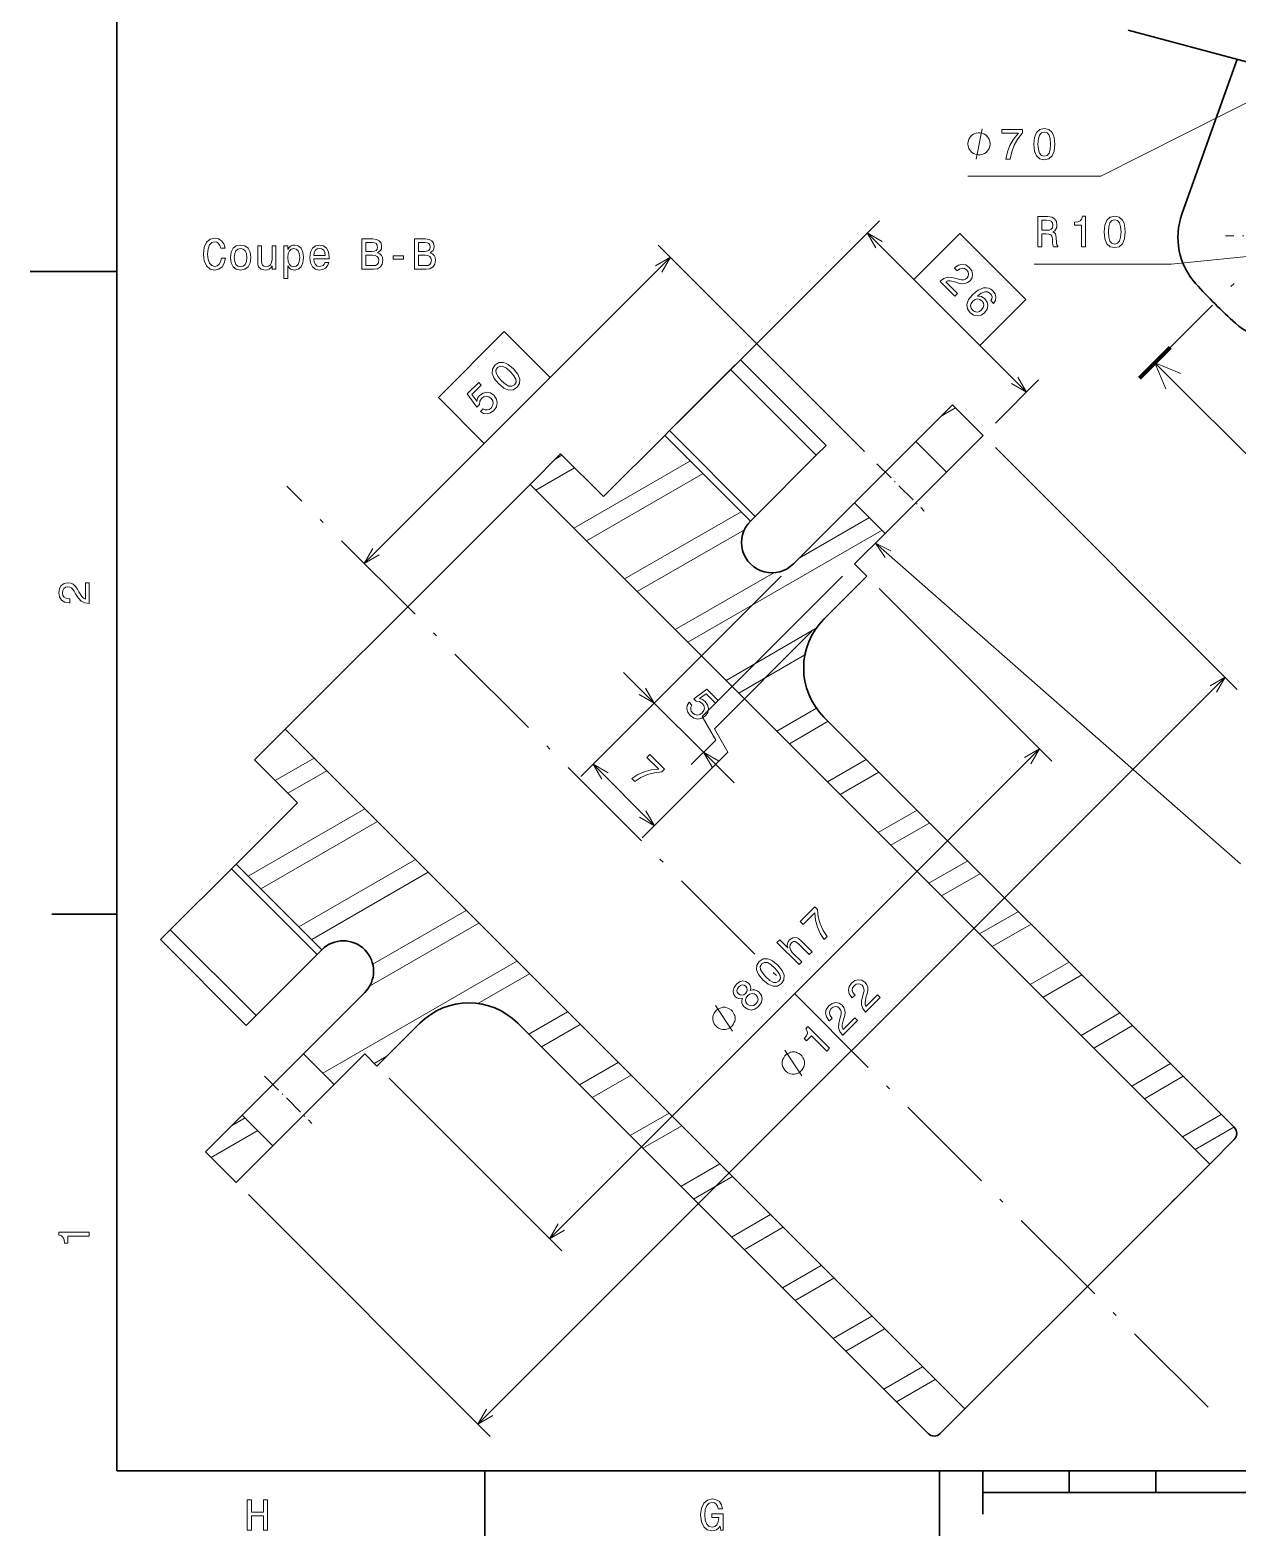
# Model space of a CAD drawing. Extents: x 0 to 420, y 0 to 297.
# Drawn here: x 0 to 139.5, y 2.5 to 176.4 of the extents above; entities that cross this region are included whole.
import ezdxf

# ---------------------------------------------------------------- set-up
doc = ezdxf.new("R2010")
doc.units = 0
doc.linetypes.add('DASHDOT', pattern=[18.5, 12, -3, 0.5, -3])

msp = doc.modelspace()

# ---------------------------------------------------------------- linework, layer by layer
at = {"color": 7, "lineweight": 35}
for p, q in [((10, 287), (10, 10)), ((136.216599, 45.439579), (57.727745, 123.928436)), ((136.216599, 45.439579), (57.727745, 123.928436)), ((47.567177, 113.767868), (29.44347, 95.644157)), ((107.932327, 17.155304), (29.44347, 95.644157)), ((107.932327, 17.155304), (29.44347, 95.644157)), ((139.045013, 49.68222), (91.668869, 97.058372)), ((103.689682, 14.326881), (56.31353, 61.703033)), ((126.05603, 35.279015), (107.932327, 17.155304)), ((10, 10), (410, 10)), ((110, 7.5), (310, 7.5))]:
    msp.add_line(p, q, dxfattribs=at)
at = {"color": 7, "linetype": 'DASHDOT', "lineweight": 13}
for p, q in [((228.118073, 236.209259), (131.653595, 139.744812)), ((136.019684, 17.352219), (29.640381, 123.731522))]:
    msp.add_line(p, q, dxfattribs=at)
at = {"color": 7, "lineweight": 13}
for p, q in [((123.632568, 159.501419), (211.112915, 203.784302)), ((74.698303, 130.999496), (98.074783, 154.375977)), ((96.350845, 127.731735), (72.516785, 151.565796)), ((163.425079, 152.539108), (131.760086, 149.368256)), ((111.467857, 128.171066), (139.398926, 100.239998)), ((75.967255, 105.688919), (98.381638, 118.629868)), ((86.719116, 113.321831), (63.586597, 90.189301)), ((86.719116, 113.321831), (70.657661, 97.260376)), ((93.790192, 113.321831), (77.596855, 97.128494)), ((98.032829, 111.907616), (117.965775, 91.97467)), ((51.71769, 15.387184), (137.984711, 101.654213)), ((59.983017, 36.820343), (116.551559, 93.388885)), ((33.794968, 55.937325), (56.209354, 68.878281)), ((41.464287, 55.339073), (61.397232, 35.406132)), ((25.200832, 41.904045), (53.131905, 13.972969))]:
    msp.add_line(p, q, dxfattribs=at)
at = {"color": 7, "lineweight": 35, "ltscale": 0.498478}
msp.add_line((146.039703, 171.225311), (126.780006, 176.385925), dxfattribs=at)
at = {"color": 7, "lineweight": 35, "ltscale": 0.474093}
msp.add_line((133.00531, 155.148254), (139.364655, 173.013885), dxfattribs=at)
at = {"color": 7, "lineweight": 13, "ltscale": 0.383468}
msp.add_line((123.632568, 159.501419), (108.293854, 159.501419), dxfattribs=at)
at = {"color": 7, "lineweight": 13, "ltscale": 0.190349}
for p, q in [((96.660576, 152.961761), (102.044464, 147.577881)), ((109.661453, 139.960876), (115.045349, 134.576996))]:
    msp.add_line(p, q, dxfattribs=at)
at = {"color": 7, "linetype": 'DASHDOT', "lineweight": 13, "ltscale": 0.325}
msp.add_line((151.030487, 152.621704), (138.030487, 152.621704), dxfattribs=at)
at = {"color": 7, "lineweight": 13, "ltscale": 0.490349}
for p, q in [((60.061821, 136.28241), (73.931, 150.151581)), ((38.575657, 114.796249), (52.444832, 128.665421))]:
    msp.add_line(p, q, dxfattribs=at)
at = {"color": 7, "lineweight": 35, "ltscale": 0.25}
for p, q in [((10, 148.5), (0, 148.5)), ((73.284088, 129.585281), (66.213028, 122.514221)), ((88.133331, 114.736038), (95.204407, 121.807114)), ((30.857685, 87.158875), (23.786617, 80.087814)), ((31.564793, 58.1675), (38.63586, 65.238571))]:
    msp.add_line(p, q, dxfattribs=at)
at = {"color": 7, "lineweight": 13, "ltscale": 0.395202}
msp.add_line((131.760086, 149.368256), (115.952011, 149.368256), dxfattribs=at)
at = {"color": 7, "lineweight": 100, "ltscale": 0.125}
msp.add_line((128.118073, 136.209259), (131.653595, 139.744812), dxfattribs=at)
at = {"color": 7, "lineweight": 35, "ltscale": 0.040193}
for p, q in [((82.020638, 138.321838), (80.88382, 137.185013)), ((16.186886, 72.488083), (15.050072, 71.351265))]:
    msp.add_line(p, q, dxfattribs=at)
at = {"color": 7, "lineweight": 35, "ltscale": 0.35}
for p, q in [((91.920135, 128.422333), (82.020638, 138.321838)), ((83.183586, 119.685791), (73.284088, 129.585281)), ((33.686111, 70.188316), (23.786617, 80.087814)), ((24.94957, 61.451771), (15.050072, 71.351265))]:
    msp.add_line(p, q, dxfattribs=at)
at = {"color": 7, "lineweight": 13, "ltscale": 0.5}
msp.add_line((129.885834, 137.977036), (144.027969, 123.8349), dxfattribs=at)
at = {"color": 7, "lineweight": 35, "ltscale": 0.249239}
for p, q in [((73.834282, 130.135483), (80.88382, 137.185013)), ((83.73378, 120.235985), (90.783318, 127.285522)), ((23.236423, 79.537621), (16.186886, 72.488083)), ((33.135918, 69.638123), (26.08638, 62.588585))]:
    msp.add_line(p, q, dxfattribs=at)
at = {"color": 7, "lineweight": 13, "ltscale": 0.35}
for p, q in [((80.88382, 137.185013), (90.783318, 127.285522)), ((73.834282, 130.135483), (83.73378, 120.235985)), ((80.582634, 92.992256), (70.683136, 83.092766)), ((33.135918, 69.638123), (23.236423, 79.537621)), ((16.186886, 72.488083), (26.08638, 62.588585))]:
    msp.add_line(p, q, dxfattribs=at)
at = {"color": 7, "lineweight": 13, "ltscale": 0.176484}
msp.add_line((111.467857, 130.999496), (116.459564, 135.991211), dxfattribs=at)
at = {"color": 7, "lineweight": 35, "ltscale": 0.15}
for p, q in [((102.275467, 128.878174), (106.518112, 133.120819)), ((110.05365, 129.585281), (105.811005, 125.342644)), ((20.251083, 46.85379), (24.493725, 51.096432)), ((23.786617, 43.318256), (28.029259, 47.560898))]:
    msp.add_line(p, q, dxfattribs=at)
at = {"color": 7, "lineweight": 13, "ltscale": 0.048129}
msp.add_line((105.203186, 131.805908), (106.870438, 132.768494), dxfattribs=at)
at = {"color": 7, "lineweight": 35, "ltscale": 0.125}
for p, q in [((110.05365, 129.585281), (106.518112, 133.120819)), ((102.275467, 128.878174), (105.811005, 125.342644)), ((57.727745, 123.928436), (61.263275, 127.463966)), ((95.204407, 121.807114), (98.739937, 118.271576)), ((98.739937, 118.271576), (95.204407, 114.736038)), ((25.907936, 92.108627), (29.44347, 95.644157)), ((31.564793, 58.1675), (35.100327, 54.631966)), ((35.100327, 54.631966), (38.63586, 58.1675)), ((24.493725, 51.096432), (28.029259, 47.560898)), ((23.786617, 43.318256), (20.251083, 46.85379)), ((110, 10), (110, 5))]:
    msp.add_line(p, q, dxfattribs=at)
at = {"color": 7, "lineweight": 35, "ltscale": 0.019454}
msp.add_line((73.834282, 130.135483), (73.284058, 129.585251), dxfattribs=at)
at = {"color": 7, "lineweight": 35, "ltscale": 0.036612}
for p, q in [((101.239937, 127.842644), (102.275467, 128.878174)), ((104.775467, 124.307114), (105.811005, 125.342644)), ((30.529259, 57.131966), (31.564793, 58.1675)), ((34.064793, 53.596432), (35.100327, 54.631966))]:
    msp.add_line(p, q, dxfattribs=at)
at = {"color": 7, "lineweight": 13, "ltscale": 0.020973}
msp.add_line((60.690277, 126.890968), (61.416809, 127.310432), dxfattribs=at)
at = {"color": 7, "lineweight": 35, "ltscale": 0.175}
for p, q in [((66.213028, 122.514221), (61.263275, 127.463966)), ((91.668869, 108.372086), (96.618614, 113.321831)), ((30.857685, 87.158875), (25.907936, 92.108627)), ((40.050072, 56.753288), (44.999821, 61.703033))]:
    msp.add_line(p, q, dxfattribs=at)
at = {"color": 7, "lineweight": 35, "ltscale": 0.040192}
for p, q in [((91.920135, 128.422333), (90.783318, 127.285522)), ((26.08638, 62.588585), (24.94957, 61.451771))]:
    msp.add_line(p, q, dxfattribs=at)
at = {"color": 7, "lineweight": 35, "ltscale": 0.213388}
for p, q in [((95.204407, 121.807114), (101.239937, 127.842644)), ((98.739937, 118.271576), (104.775467, 124.307114)), ((24.493725, 51.096432), (30.529259, 57.131966)), ((28.029259, 47.560898), (34.064793, 53.596432))]:
    msp.add_line(p, q, dxfattribs=at)
at = {"color": 7, "lineweight": 13, "ltscale": 0.12941}
for p, q in [((58.398033, 123.258133), (62.880913, 125.846329)), ((87.680069, 93.976105), (92.162949, 96.564301)), ((92.072372, 89.583801), (96.555252, 92.171989)), ((99.392883, 82.26329), (103.875763, 84.851486)), ((103.785187, 77.870987), (108.268066, 80.459183)), ((105.249283, 76.406891), (109.732162, 78.995079)), ((109.641586, 72.01458), (114.124466, 74.602776)), ((115.498001, 66.158173), (119.980881, 68.746368)), ((116.962097, 64.694077), (121.444977, 67.282265)), ((57.582882, 60.433681), (62.065762, 63.021873)), ((121.354401, 60.301769), (125.83728, 62.889961)), ((59.046982, 58.969582), (63.529861, 61.55777)), ((63.439289, 54.577274), (67.922165, 57.165466)), ((64.903389, 53.113174), (69.386269, 55.701363)), ((127.210815, 54.445362), (131.693695, 57.033554)), ((128.674911, 52.981262), (133.157791, 55.56945)), ((69.295692, 48.720867), (73.778572, 51.309059)), ((133.067215, 48.588955), (137.550095, 51.177147)), ((70.759796, 47.256767), (75.242676, 49.844955)), ((134.531311, 47.124855), (139.014191, 49.713043)), ((75.1521, 42.86446), (79.634979, 45.452652)), ((76.616203, 41.40036), (81.099083, 43.988552)), ((81.008507, 37.008057), (85.491386, 39.596245)), ((82.47261, 35.543953), (86.95549, 38.132145)), ((86.864914, 31.151649), (91.347794, 33.739838)), ((92.721321, 25.295242), (97.204201, 27.883434)), ((94.185425, 23.831139), (98.668304, 26.419331)), ((98.577728, 19.438835), (103.060608, 22.027027))]:
    msp.add_line(p, q, dxfattribs=at)
at = {"color": 7, "lineweight": 13, "ltscale": 0.388229}
for p, q in [((62.79034, 118.865829), (76.238976, 126.630402)), ((64.25444, 117.401733), (77.703072, 125.166306)), ((68.646744, 113.00943), (82.095383, 120.774002)), ((25.191502, 78.682922), (38.640137, 86.447495)), ((26.655605, 77.218826), (40.104237, 84.983398)), ((32.512009, 71.362419), (45.96064, 79.126991))]:
    msp.add_line(p, q, dxfattribs=at)
at = {"color": 7, "linetype": 'DASHDOT', "lineweight": 13, "ltscale": 0.193934}
for p, q in [((97.76506, 126.31752), (103.250343, 120.832237)), ((27.054382, 55.606842), (32.539665, 50.121559))]:
    msp.add_line(p, q, dxfattribs=at)
at = {"color": 7, "lineweight": 35, "ltscale": 0.35923}
for p, q in [((57.727745, 123.928436), (47.567177, 113.767868)), ((136.216599, 45.439579), (126.05603, 35.279015))]:
    msp.add_line(p, q, dxfattribs=at)
at = {"color": 7, "lineweight": 35, "ltscale": 0.019452}
for p, q in [((83.73378, 120.235985), (83.183586, 119.685791)), ((33.686111, 70.188316), (33.135918, 69.638123))]:
    msp.add_line(p, q, dxfattribs=at)
at = {"color": 7, "lineweight": 13, "ltscale": 0.234019}
msp.add_line((88.810883, 115.413589), (96.917542, 120.093971), dxfattribs=at)
at = {"color": 7, "lineweight": 13, "ltscale": 0.357297}
msp.add_line((70.110847, 111.545326), (82.487984, 118.691269), dxfattribs=at)
at = {"color": 7, "lineweight": 13, "ltscale": 0.328277}
msp.add_line((74.503151, 107.153023), (85.875015, 113.718567), dxfattribs=at)
at = {"color": 7, "lineweight": 35, "ltscale": 0.05}
for p, q in [((96.618614, 113.321831), (95.204407, 114.736038)), ((40.050072, 56.753288), (38.63586, 58.1675))]:
    msp.add_line(p, q, dxfattribs=at)
at = {"color": 7, "lineweight": 13, "ltscale": 0.397521}
msp.add_line((90.254654, 106.95787), (79.01107, 95.714279), dxfattribs=at)
at = {"color": 7, "lineweight": 13, "ltscale": 0.300814}
msp.add_line((80.359558, 101.296616), (90.780075, 107.312904), dxfattribs=at)
at = {"color": 7, "lineweight": 13, "ltscale": 0.220896}
msp.add_line((81.823662, 99.832512), (89.475708, 104.25042), dxfattribs=at)
at = {"color": 7, "lineweight": 13, "ltscale": 0.4509}
msp.add_line((68.536346, 102.210121), (81.289734, 89.456726), dxfattribs=at)
at = {"color": 7, "lineweight": 13, "ltscale": 0.132379}
msp.add_line((86.215965, 95.440208), (90.801704, 98.087784), dxfattribs=at)
at = {"color": 7, "lineweight": 13, "ltscale": 0.078578}
for p, q in [((77.596855, 97.128494), (79.168419, 94.406471)), ((79.01107, 95.714279), (80.582634, 92.992256))]:
    msp.add_line(p, q, dxfattribs=at)
at = {"color": 7, "lineweight": 13, "ltscale": 0.1}
msp.add_line((79.168419, 94.406471), (76.339989, 91.578049), dxfattribs=at)
at = {"color": 7, "lineweight": 13, "ltscale": 0.129409}
for p, q in [((28.30085, 89.715714), (32.783726, 92.303902)), ((29.764954, 88.25161), (34.247829, 90.839798)), ((93.536476, 88.119698), (98.019348, 90.707893)), ((97.92878, 83.727394), (102.411652, 86.315582)), ((111.105698, 70.550484), (115.58857, 73.138672)), ((122.818512, 58.837669), (127.301384, 61.425858)), ((88.329018, 29.687546), (92.81189, 32.275738)), ((100.041832, 17.974731), (104.524704, 20.562923))]:
    msp.add_line(p, q, dxfattribs=at)
at = {"color": 7, "lineweight": 13, "ltscale": 0.250901}
msp.add_line((65.000809, 91.603516), (72.097351, 84.506981), dxfattribs=at)
at = {"color": 7, "lineweight": 35, "ltscale": 0.019461}
msp.add_line((23.786858, 80.088051), (23.236423, 79.537621), dxfattribs=at)
at = {"color": 7, "lineweight": 13, "ltscale": 0.388228}
msp.add_line((31.047909, 72.826523), (44.49654, 80.591087), dxfattribs=at)
at = {"color": 7, "lineweight": 35, "ltscale": 0.1875}
for p, q in [((10, 74.300003), (2.5, 74.300003)), ((52.5, 10), (52.5, 2.5)), ((105, 10), (105, 2.5))]:
    msp.add_line(p, q, dxfattribs=at)
at = {"color": 7, "lineweight": 13, "ltscale": 0.36404}
msp.add_line((39.206337, 65.989784), (51.817047, 73.270584), dxfattribs=at)
at = {"color": 7, "lineweight": 13, "ltscale": 0.311317}
msp.add_line((39.568611, 68.508347), (50.352947, 74.73468), dxfattribs=at)
at = {"color": 7, "lineweight": 13, "ltscale": 0.172014}
msp.add_line((51.714706, 63.973892), (57.673454, 67.414177), dxfattribs=at)
at = {"color": 7, "lineweight": 13, "ltscale": 0.042091}
msp.add_line((39.741943, 57.061417), (41.20002, 57.903236), dxfattribs=at)
at = {"color": 7, "lineweight": 13, "ltscale": 0.045829}
msp.add_line((23.241665, 49.844376), (24.829212, 50.760944), dxfattribs=at)
at = {"color": 7, "lineweight": 13, "ltscale": 0.155291}
msp.add_line((20.91386, 46.191013), (26.293312, 49.296844), dxfattribs=at)
at = {"color": 7, "lineweight": 35, "ltscale": 0.1}
for p, q in [((136.216599, 45.439579), (139.045013, 48.268005)), ((105.103897, 14.326881), (107.932327, 17.155304))]:
    msp.add_line(p, q, dxfattribs=at)
at = {"color": 7, "lineweight": 35, "ltscale": 0.030819}
msp.add_line((131.324463, 40.547443), (132.196167, 41.419151), dxfattribs=at)
at = {"color": 7, "lineweight": 35, "ltscale": 0.0625}
for p, q in [((120, 10), (120, 7.5)), ((130, 10), (130, 7.5))]:
    msp.add_line(p, q, dxfattribs=at)
at = {"color": 7, "lineweight": 13}
for points in [[(110.860519, 163.251419), (110.860519, 163.368088), (110.802185, 163.601425), (110.743851, 163.776413), (110.685516, 163.893082), (110.568855, 164.068085), (110.393852, 164.243088), (110.218857, 164.359756), (110.102188, 164.418091), (109.927185, 164.476425), (109.693855, 164.53476), (109.577187, 164.53476), (109.460518, 164.53476), (109.227188, 164.476425), (109.052185, 164.418091), (108.935516, 164.359756), (108.760521, 164.243088), (108.585518, 164.068085), (108.468857, 163.893082), (108.410522, 163.776413), (108.352188, 163.601425), (108.293854, 163.368088), (108.293854, 163.251419), (108.293854, 163.13475), (108.352188, 162.901413), (108.410522, 162.726425), (108.468857, 162.609756), (108.585518, 162.434753), (108.760521, 162.25975), (108.935516, 162.143082), (109.052185, 162.084747), (109.227188, 162.026413), (109.460518, 161.968079), (109.577187, 161.968079), (109.693855, 161.968079), (109.927185, 162.026413), (110.102188, 162.084747), (110.218857, 162.143082), (110.393852, 162.25975), (110.568855, 162.434753), (110.685516, 162.609756), (110.743851, 162.726425), (110.802185, 162.901413), (110.860519, 163.13475)], [(112.677521, 161.501419), (113.18689, 161.501419), (113.353317, 162.333557), (113.645821, 163.110214), (114.059364, 163.83139), (114.598991, 164.507187), (114.598991, 164.925766), (112.198418, 164.925766), (112.198418, 164.466843), (114.114845, 164.466843), (113.560089, 163.785995), (113.141502, 163.074905), (112.848991, 162.31842)], [(115.899139, 163.211075), (115.974785, 162.419281), (116.211815, 161.854446), (116.590057, 161.511505), (117.114555, 161.400558), (117.634003, 161.511505), (118.012253, 161.854446), (118.244232, 162.419281), (118.324928, 163.211075), (118.244232, 163.997818), (118.148415, 164.310501), (118.012253, 164.567703), (117.634003, 164.910645), (117.114555, 165.026642), (116.590057, 164.910645), (116.211815, 164.562653), (115.974785, 163.997818)], [(116.383286, 163.211075), (116.42363, 163.821304), (116.549713, 164.260071), (116.776657, 164.517273), (117.114555, 164.608047), (117.447403, 164.517273), (117.674347, 164.260071), (117.80043, 163.821304), (117.840775, 163.211075), (117.80043, 162.595795), (117.674347, 162.157043), (117.447403, 161.899841), (117.114555, 161.814102), (116.776657, 161.899841), (116.549713, 162.157043), (116.42363, 162.595795)], [(116.345383, 151.368256), (116.814407, 151.368256), (116.814407, 152.845917), (117.293518, 152.845917), (117.646538, 152.830795), (117.868439, 152.760193), (117.989479, 152.593765), (118.039909, 152.296204), (118.065125, 151.842316), (118.095383, 151.544769), (118.155907, 151.368256), (118.68544, 151.368256), (118.68544, 151.464081), (118.56945, 151.605286), (118.529106, 151.867538), (118.493805, 152.432373), (118.408066, 152.850967), (118.292068, 152.982086), (118.110519, 153.077911), (118.312241, 153.203995), (118.453461, 153.380508), (118.544235, 153.602402), (118.574493, 153.86969), (118.503891, 154.293335), (118.302155, 154.611053), (117.969307, 154.802689), (117.515411, 154.868256), (116.345383, 154.868256)], [(121.415268, 151.368256), (121.874207, 151.368256), (121.874207, 154.893463), (121.531265, 154.893463), (121.440491, 154.585831), (121.258926, 154.379059), (120.981552, 154.258026), (120.598267, 154.217682), (120.598267, 153.859619), (121.415268, 153.859619)], [(124.026657, 153.077911), (124.102303, 152.286118), (124.339333, 151.721283), (124.717575, 151.378342), (125.242073, 151.267395), (125.76152, 151.378342), (126.139771, 151.721283), (126.37175, 152.286118), (126.452446, 153.077911), (126.37175, 153.864655), (126.275932, 154.177338), (126.139771, 154.43454), (125.76152, 154.777481), (125.242073, 154.893463), (124.717575, 154.777481), (124.339333, 154.429489), (124.102303, 153.864655)], [(117.384293, 154.439575), (117.691925, 154.409317), (117.908783, 154.313507), (118.044952, 154.136993), (118.090347, 153.859619), (118.039909, 153.567108), (117.903748, 153.390594), (117.671753, 153.299805), (117.354034, 153.274597), (116.814407, 153.274597), (116.814407, 154.439575)], [(124.510803, 153.077911), (124.551147, 153.688141), (124.677231, 154.126892), (124.904175, 154.384109), (125.242073, 154.474884), (125.574921, 154.384109), (125.801865, 154.126892), (125.927948, 153.688141), (125.968292, 153.077911), (125.927948, 152.462631), (125.801865, 152.02388), (125.574921, 151.766663), (125.242073, 151.680939), (124.904175, 151.766663), (124.677231, 152.02388), (124.551147, 152.462631)], [(22.083572, 150.067871), (21.982708, 149.644241), (21.81628, 149.341644), (21.584293, 149.155045), (21.311958, 149.094528), (20.984148, 149.185318), (20.726944, 149.457642), (20.555475, 149.901443), (20.499998, 150.516724), (20.555475, 151.126953), (20.721901, 151.575806), (20.979105, 151.848129), (21.311958, 151.943954), (21.554033, 151.893524), (21.760805, 151.752319), (21.92219, 151.525375), (22.03314, 151.212692), (22.512247, 151.212692), (22.36095, 151.691803), (22.098701, 152.054901), (21.740633, 152.28186), (21.311958, 152.362549), (20.777376, 152.236465), (20.368876, 151.883438), (20.106627, 151.303467), (20.01585, 150.516724), (20.106627, 149.72998), (20.368876, 149.150009), (20.777376, 148.791946), (21.311958, 148.670898), (21.780979, 148.766724), (22.159222, 149.034012), (22.426512, 149.472778), (22.567722, 150.067871)], [(23.127522, 150.118301), (23.208212, 149.503036), (23.440201, 149.049149), (23.808357, 148.766724), (24.302593, 148.670898), (24.791786, 148.766724), (25.159941, 149.044098), (25.39193, 149.497986), (25.477665, 150.118301), (25.39193, 150.733582), (25.159941, 151.19252), (24.791786, 151.469894), (24.302593, 151.570755), (23.808357, 151.469894), (23.440201, 151.187469), (23.208212, 150.733582)], [(28.382565, 151.47493), (27.938759, 151.47493), (27.938759, 149.91153), (27.888329, 149.548431), (27.742073, 149.286179), (27.515129, 149.124786), (27.217579, 149.074356), (26.980547, 149.1147), (26.82925, 149.235748), (26.743515, 149.44252), (26.723343, 149.735016), (26.723343, 151.47493), (26.279537, 151.47493), (26.279537, 149.694672), (26.294668, 149.336609), (26.39049, 149.039063), (26.682997, 148.766724), (27.152016, 148.670898), (27.404179, 148.706207), (27.621037, 148.796982), (27.807636, 148.953323), (27.958933, 149.180267), (27.958933, 148.766724), (28.382565, 148.766724)], [(29.749279, 151.056351), (29.749279, 151.47493), (29.305473, 151.47493), (29.305473, 147.717728), (29.749279, 147.717728), (29.749279, 149.180267), (29.905619, 148.943237), (30.08213, 148.786896), (30.525936, 148.670898), (30.949566, 148.766724), (31.282421, 149.054184), (31.499279, 149.508072), (31.579971, 150.123352), (31.499279, 150.733582), (31.282421, 151.187469), (30.949566, 151.469894), (30.525936, 151.570755), (30.283861, 151.540497), (30.077087, 151.444672), (29.900576, 151.283295)], [(32.755043, 149.992233), (34.530258, 149.992233), (34.535301, 150.199005), (34.454609, 150.778976), (34.232708, 151.212692), (33.879684, 151.47493), (33.41066, 151.570755), (32.951729, 151.469894), (32.598701, 151.187469), (32.371758, 150.728546), (32.291065, 150.123352), (32.366714, 149.503036), (32.593658, 149.049149), (32.941643, 148.766724), (33.395531, 148.670898), (33.788902, 148.736465), (34.111671, 148.907928), (34.348701, 149.180267), (34.484871, 149.543381), (34.046108, 149.543381), (33.95533, 149.341644), (33.824207, 149.190353), (33.451008, 149.069321), (33.163544, 149.124786), (32.946686, 149.3013), (32.805473, 149.588776), (32.755043, 149.977097)], [(40.113113, 150.657928), (40.466137, 150.950439), (40.556915, 151.147125), (40.587173, 151.389206), (40.521614, 151.767441), (40.324928, 152.03978), (40.007202, 152.206207), (39.5634, 152.266724), (38.317722, 152.266724), (38.317722, 148.766724), (39.634003, 148.766724), (40.103027, 148.837326), (40.451008, 149.044098), (40.66787, 149.371918), (40.743515, 149.81572), (40.698128, 150.113266), (40.577087, 150.360382), (40.380402, 150.541946)], [(39.467579, 150.81427), (38.7817, 150.81427), (38.7817, 151.848129), (39.507927, 151.848129), (39.780258, 151.817871), (39.971901, 151.727097), (40.087898, 151.570755), (40.128242, 151.338776), (40.082855, 151.106781), (39.961815, 150.945404), (39.755043, 150.844528)], [(46.185158, 150.657928), (46.538185, 150.950439), (46.62896, 151.147125), (46.659222, 151.389206), (46.593658, 151.767441), (46.396973, 152.03978), (46.07925, 152.206207), (45.635445, 152.266724), (44.389771, 152.266724), (44.389771, 148.766724), (45.706051, 148.766724), (46.175072, 148.837326), (46.523056, 149.044098), (46.739914, 149.371918), (46.815559, 149.81572), (46.770172, 150.113266), (46.649136, 150.360382), (46.45245, 150.541946)], [(45.539627, 150.81427), (44.853745, 150.81427), (44.853745, 151.848129), (45.579971, 151.848129), (45.852303, 151.817871), (46.043945, 151.727097), (46.159943, 151.570755), (46.200287, 151.338776), (46.1549, 151.106781), (46.033859, 150.945404), (45.827087, 150.844528)], [(107.347771, 152.881165), (102.044464, 147.577881), (109.661453, 139.960876), (114.964752, 145.264191)], [(23.581411, 150.123352), (23.626801, 150.57724), (23.768011, 150.90506), (23.994957, 151.106781), (24.302593, 151.177383), (24.605186, 151.106781), (24.832132, 150.910095), (24.973343, 150.57724), (25.023773, 150.123352), (24.973343, 149.664413), (24.832132, 149.331558), (24.605186, 149.129837), (24.302593, 149.06427), (23.994957, 149.129837), (23.768011, 149.331558), (23.626801, 149.664413)], [(30.450287, 149.069321), (30.152737, 149.134872), (29.935879, 149.336609), (29.799711, 149.664413), (29.754322, 150.123352), (29.799711, 150.57724), (29.935879, 150.90506), (30.152737, 151.101746), (30.450287, 151.172348), (30.722622, 151.101746), (30.93948, 150.900009), (31.075647, 150.572205), (31.12608, 150.123352), (31.075647, 149.669464), (30.93948, 149.336609), (30.722622, 149.134872)], [(32.755043, 150.365433), (32.810516, 150.713409), (32.946686, 150.970612), (33.153458, 151.126953), (33.425793, 151.182434), (33.693085, 151.126953), (33.899857, 150.970612), (34.025936, 150.713409), (34.071327, 150.365433)], [(39.578529, 149.185318), (38.7817, 149.185318), (38.7817, 150.39064), (39.533142, 150.39064), (39.850864, 150.355347), (40.077808, 150.249435), (40.213974, 150.067871), (40.259365, 149.805634), (40.213974, 149.528244), (40.087898, 149.336609), (39.87608, 149.220612)], [(41.908501, 149.921616), (43.128963, 149.921616), (43.128963, 150.320038), (41.908501, 150.320038)], [(45.650574, 149.185318), (44.853745, 149.185318), (44.853745, 150.39064), (45.605186, 150.39064), (45.922913, 150.355347), (46.149857, 150.249435), (46.286022, 150.067871), (46.331413, 149.805634), (46.286022, 149.528244), (46.159943, 149.336609), (45.948128, 149.220612)], [(105.076157, 147.374603), (106.777191, 145.673569), (107.083878, 145.980255), (105.739456, 147.324677), (105.981949, 147.417389), (106.249405, 147.428101), (106.898438, 147.285446), (107.21582, 147.182037), (107.604523, 147.100006), (107.950439, 147.110718), (108.257126, 147.224823), (108.531708, 147.428101), (108.770645, 147.788269), (108.838394, 148.191238), (108.731415, 148.597778), (108.453262, 148.98291), (108.050293, 149.264633), (107.62236, 149.357361), (107.187294, 149.257507), (106.777191, 148.961517), (106.727264, 148.911591), (107.051781, 148.587067), (107.080307, 148.615601), (107.354904, 148.826004), (107.629486, 148.90802), (107.896942, 148.868805), (108.139442, 148.704758), (108.310616, 148.462265), (108.374802, 148.219757), (108.335579, 147.980835), (108.196503, 147.770447), (108.007492, 147.631363), (107.800659, 147.560043), (107.5653, 147.552902), (107.301407, 147.602829), (106.976898, 147.699127), (106.406319, 147.827499), (105.924896, 147.838196), (105.493393, 147.699127), (105.086861, 147.3853)], [(111.251938, 144.81485), (111.47303, 145.171463), (111.53009, 145.542328), (111.423111, 145.920349), (111.155647, 146.280518), (110.920288, 146.465958), (110.670654, 146.580078), (110.399635, 146.630005), (110.107216, 146.608597), (109.804092, 146.51944), (109.48671, 146.358978), (109.155067, 146.127182), (108.823418, 145.824066), (108.374084, 145.26062), (108.181519, 144.718567), (108.242142, 144.215744), (108.552399, 143.755722), (108.962494, 143.473999), (109.393997, 143.377716), (109.829056, 143.470428), (110.224899, 143.745026), (110.503052, 144.144424), (110.599335, 144.568787), (110.510185, 144.986023), (110.253426, 145.356903), (109.843323, 145.624359), (109.386864, 145.674286), (109.832626, 146.013062), (110.228462, 146.180664), (110.570808, 146.173538), (110.870361, 145.988098), (111.020142, 145.781265), (111.080765, 145.570862), (111.045105, 145.356903), (110.923851, 145.142929)], [(109.87542, 144.087372), (109.611526, 143.901932), (109.3405, 143.830612), (109.065918, 143.876968), (108.830551, 144.041016), (108.655807, 144.287079), (108.605888, 144.55809), (108.673645, 144.832687), (108.866211, 145.089447), (109.122971, 145.274872), (109.390427, 145.342636), (109.661453, 145.285583), (109.921776, 145.103699), (110.075119, 144.871918), (110.125046, 144.615143), (110.057289, 144.347687)], [(47.141533, 133.968719), (52.444832, 128.665421), (60.061821, 136.28241), (54.758518, 141.585709)], [(54.09166, 135.558487), (54.705029, 135.052094), (55.272038, 134.820313), (55.78199, 134.845276), (56.231319, 135.137695), (56.520172, 135.58345), (56.545135, 136.093399), (56.309772, 136.656845), (55.806953, 137.273773), (55.193584, 137.773041), (54.904732, 137.926376), (54.626575, 138.011963), (54.116623, 137.987), (53.667294, 137.701721), (53.378441, 137.24881), (53.35704, 136.735291), (53.588837, 136.168289)], [(54.434006, 135.900833), (54.031036, 136.360855), (53.809937, 136.760254), (53.78854, 137.1026), (53.96328, 137.405731), (54.262833, 137.576904), (54.605179, 137.555511), (55.004581, 137.334412), (55.464607, 136.931427), (55.871143, 136.467834), (56.092239, 136.068436), (56.11364, 135.726089), (55.9389, 135.430115), (55.639347, 135.251801), (55.297001, 135.273193), (54.897598, 135.494293)], [(51.988373, 132.328308), (52.359245, 132.114349), (52.762215, 132.060852), (53.161621, 132.174973), (53.54319, 132.449554), (53.83918, 132.873932), (53.946163, 133.330383), (53.846313, 133.78685), (53.557457, 134.211212), (53.165184, 134.482239), (52.733688, 134.571396), (52.298622, 134.471542), (51.89209, 134.186249), (51.667423, 133.876007), (51.57827, 133.551483), (51.011261, 134.318207), (52.095356, 135.402298), (51.802937, 135.694717), (50.479912, 134.371689), (51.5961, 132.86322), (51.88139, 133.148514), (51.920616, 133.522949), (52.123886, 133.847473), (52.391342, 134.036469), (52.680199, 134.097107), (52.965485, 134.032913), (53.229378, 133.847473), (53.414814, 133.583588), (53.475437, 133.294724), (53.411247, 133.009445), (53.225807, 132.745544), (53.011845, 132.581512), (52.783615, 132.517319), (52.548248, 132.538712), (52.320023, 132.659958)], [(6.833213, 110.169449), (6.833213, 112.575073), (6.399496, 112.575073), (6.399496, 110.673775), (6.162464, 110.779686), (5.965778, 110.961243), (5.607709, 111.521034), (5.456412, 111.818588), (5.239553, 112.151443), (4.987392, 112.388474), (4.689842, 112.524643), (4.351945, 112.575073), (3.928314, 112.489334), (3.595461, 112.252304), (3.383646, 111.889191), (3.307997, 111.420174), (3.393732, 110.93602), (3.630764, 110.567871), (4.009006, 110.330833), (4.508286, 110.250145), (4.578891, 110.250145), (4.578891, 110.709076), (4.538545, 110.709076), (4.195605, 110.754463), (3.943444, 110.890633), (3.782061, 111.107491), (3.726585, 111.394958), (3.777017, 111.687462), (3.903098, 111.90432), (4.099784, 112.045532), (4.346902, 112.095963), (4.578891, 112.060661), (4.775577, 111.964844), (4.947046, 111.803459), (5.098343, 111.581558), (5.259727, 111.284004), (5.572406, 110.789772), (5.90526, 110.441788), (6.308718, 110.235016), (6.818084, 110.169449)], [(76.088326, 98.777496), (75.874359, 98.406616), (75.820869, 98.003647), (75.934982, 97.604248), (76.209572, 97.222672), (76.633942, 96.926689), (77.090401, 96.819702), (77.54686, 96.919556), (77.97123, 97.208412), (78.242249, 97.600677), (78.331406, 98.032181), (78.231552, 98.467239), (77.946266, 98.873779), (77.636017, 99.098442), (77.311501, 99.187592), (78.078209, 99.754608), (79.162308, 98.670509), (79.454727, 98.962929), (78.131699, 100.28595), (76.623238, 99.169762), (76.908531, 98.884476), (77.282967, 98.845245), (77.607483, 98.641983), (77.796486, 98.374527), (77.857109, 98.08567), (77.792923, 97.800385), (77.607483, 97.536491), (77.34359, 97.351051), (77.054741, 97.290428), (76.769447, 97.354622), (76.505562, 97.540054), (76.341522, 97.754021), (76.277328, 97.982254), (76.298729, 98.217613), (76.419975, 98.445847)], [(69.467606, 89.965149), (69.827782, 89.604973), (70.533867, 90.075699), (71.289886, 90.418045), (72.092255, 90.635574), (72.951683, 90.731865), (73.247673, 91.027847), (71.550209, 92.725311), (71.225693, 92.400795), (72.580811, 91.045677), (71.707115, 90.956528), (70.90831, 90.749695), (70.166565, 90.421608)], [(91.687111, 71.352867), (92.047287, 71.713043), (91.576561, 72.419128), (91.234215, 73.17514), (91.016685, 73.977516), (90.920395, 74.836945), (90.624413, 75.132935), (88.926949, 73.435471), (89.251465, 73.110954), (90.606583, 74.466072), (90.695732, 73.592377), (90.902573, 72.793571), (91.230652, 72.051819)], [(88.802849, 68.468605), (89.116669, 68.782417), (88.011169, 69.887909), (87.790077, 70.173195), (87.708054, 70.462051), (87.75441, 70.736641), (87.925583, 70.993401), (88.132423, 71.128914), (88.335686, 71.13961), (88.549652, 71.032631), (88.781448, 70.836494), (89.976097, 69.641846), (90.289909, 69.955666), (89.031082, 71.2145), (88.763618, 71.45343), (88.489029, 71.59964), (88.08606, 71.58181), (87.690224, 71.32148), (87.53688, 71.118217), (87.451294, 70.897118), (87.429901, 70.661751), (87.479828, 70.419258), (86.556206, 71.34288), (86.242386, 71.02906)], [(84.618797, 66.702362), (85.232162, 66.195984), (85.799171, 65.96418), (86.309128, 65.989143), (86.758453, 66.281563), (87.04731, 66.727325), (87.072273, 67.237282), (86.836906, 67.80072), (86.334091, 68.417664), (85.720718, 68.916916), (85.431862, 69.070259), (85.153709, 69.155846), (84.643753, 69.130882), (84.194427, 68.845589), (83.905571, 68.3927), (83.884178, 67.879181), (84.115974, 67.312164)], [(84.961136, 67.044708), (84.558167, 67.504738), (84.337074, 67.904144), (84.315674, 68.24649), (84.490417, 68.549606), (84.789963, 68.720779), (85.132309, 68.699379), (85.531715, 68.478287), (85.991745, 68.075317), (86.398277, 67.611725), (86.619377, 67.212318), (86.640778, 66.869972), (86.466034, 66.57399), (86.166481, 66.395683), (85.824135, 66.417076), (85.424736, 66.638176)], [(82.269447, 64.602646), (82.187424, 64.320923), (82.201691, 64.05703), (82.297974, 63.803841), (82.483414, 63.568474), (82.857857, 63.308151), (83.267952, 63.226131), (83.692322, 63.336678), (84.116684, 63.639797), (84.416237, 64.0606), (84.526787, 64.484962), (84.444771, 64.895065), (84.188011, 65.273071), (83.949081, 65.454941), (83.699455, 65.554794), (83.431992, 65.565491), (83.153839, 65.487038), (83.210899, 65.715271), (83.193069, 65.9328), (83.111046, 66.13607), (82.957703, 66.332207), (82.647453, 66.528336), (82.294411, 66.581833), (81.919968, 66.471283), (81.552658, 66.203827), (81.281639, 65.832947), (81.171089, 65.458511), (81.221016, 65.101898), (81.420715, 64.795212), (81.613281, 64.638306), (81.816551, 64.55629)], [(81.788025, 65.105469), (81.659645, 65.290901), (81.623985, 65.497734), (81.684608, 65.708138), (81.837952, 65.918533), (82.044785, 66.068314), (82.25518, 66.128937), (82.462013, 66.093277), (82.651016, 65.96846), (82.779396, 65.775894), (82.818626, 65.565491), (82.765137, 65.347961), (82.611794, 65.144691), (82.40139, 64.991348), (82.187424, 64.934296), (81.977028, 64.973518)], [(96.469635, 62.96756), (98.170662, 64.668587), (97.863983, 64.975273), (96.519562, 63.630852), (96.426842, 63.873348), (96.416145, 64.140808), (96.558784, 64.789841), (96.662201, 65.107224), (96.744225, 65.495926), (96.733528, 65.841835), (96.619415, 66.148521), (96.416145, 66.423111), (96.055969, 66.662041), (95.653, 66.729797), (95.24646, 66.62281), (94.861328, 66.344658), (94.579605, 65.941689), (94.486885, 65.513756), (94.586731, 65.07869), (94.882721, 64.668587), (94.932648, 64.618668), (95.257156, 64.943176), (95.22863, 64.97171), (95.018234, 65.2463), (94.936211, 65.520889), (94.975441, 65.788345), (95.139481, 66.030838), (95.381973, 66.202011), (95.624466, 66.266205), (95.863396, 66.226974), (96.073799, 66.087898), (96.212875, 65.898895), (96.284195, 65.692062), (96.291328, 65.456696), (96.241402, 65.19281), (96.145119, 64.868294), (96.016739, 64.297714), (96.006042, 63.816292), (96.145119, 63.384792), (96.458939, 62.978256)], [(82.818626, 63.917953), (82.66172, 64.139053), (82.62249, 64.385117), (82.690247, 64.638306), (82.872116, 64.884369), (83.114609, 65.062668), (83.367805, 65.130432), (83.613869, 65.091202), (83.838531, 64.937859), (84.006134, 64.698929), (84.056061, 64.442169), (83.995438, 64.181847), (83.817139, 63.93935), (83.571075, 63.757477), (83.310745, 63.696854), (83.053986, 63.74678)], [(81.027428, 63.168053), (80.944931, 63.250549), (80.738693, 63.37429), (80.5737, 63.456787), (80.449951, 63.498039), (80.243713, 63.539284), (79.996231, 63.539284), (79.789986, 63.498039), (79.666245, 63.456787), (79.501251, 63.37429), (79.295013, 63.250549), (79.212517, 63.168053), (79.13002, 63.085556), (79.006279, 62.879318), (78.923782, 62.714325), (78.882538, 62.590584), (78.841286, 62.384346), (78.841286, 62.136856), (78.882538, 61.930618), (78.923782, 61.806873), (79.006279, 61.641884), (79.13002, 61.435642), (79.212517, 61.353146), (79.295013, 61.270653), (79.501251, 61.146904), (79.666245, 61.064411), (79.789986, 61.023163), (79.996231, 60.981915), (80.243713, 60.981915), (80.449951, 61.023163), (80.5737, 61.064411), (80.738693, 61.146904), (80.944931, 61.270653), (81.027428, 61.353146), (81.109924, 61.435642), (81.233665, 61.641884), (81.316162, 61.806873), (81.357407, 61.930618), (81.398659, 62.136856), (81.398659, 62.384346), (81.357407, 62.590584), (81.316162, 62.714325), (81.233665, 62.879318), (81.109924, 63.085556)], [(93.827866, 60.32579), (95.5289, 62.026821), (95.222214, 62.333504), (93.877792, 60.989086), (93.785072, 61.231583), (93.774376, 61.499039), (93.917023, 62.148071), (94.020439, 62.465454), (94.102455, 62.854156), (94.091759, 63.200069), (93.977646, 63.506752), (93.774376, 63.781342), (93.4142, 64.020271), (93.01123, 64.088028), (92.604691, 63.981045), (92.219559, 63.702888), (91.937836, 63.299919), (91.845116, 62.871986), (91.944962, 62.436924), (92.240952, 62.026821), (92.290878, 61.976898), (92.615395, 62.301414), (92.586868, 62.329941), (92.376465, 62.60453), (92.294441, 62.87912), (92.333672, 63.146576), (92.497711, 63.389072), (92.740204, 63.560246), (92.982704, 63.624435), (93.221634, 63.585205), (93.43203, 63.446129), (93.571106, 63.257126), (93.642426, 63.050293), (93.649567, 62.81493), (93.59964, 62.551041), (93.503349, 62.226524), (93.374969, 61.655945), (93.364273, 61.174522), (93.503349, 60.743027), (93.817169, 60.336491)], [(91.992035, 58.489964), (92.316551, 58.814476), (89.823853, 61.307182), (89.581352, 61.06469), (89.734695, 60.782967), (89.752525, 60.508377), (89.641975, 60.226654), (89.399483, 59.927101), (89.652679, 59.673908), (90.230385, 60.251617)], [(89.038292, 58.011086), (88.955795, 58.093582), (88.749557, 58.217323), (88.584564, 58.29982), (88.460815, 58.341072), (88.254578, 58.382317), (88.007095, 58.382317), (87.800858, 58.341072), (87.677109, 58.29982), (87.512115, 58.217323), (87.305878, 58.093582), (87.223381, 58.011086), (87.140884, 57.928589), (87.017143, 57.722351), (86.934647, 57.557358), (86.893402, 57.433617), (86.85215, 57.227379), (86.85215, 56.979889), (86.893402, 56.773651), (86.934647, 56.649906), (87.017143, 56.484917), (87.140884, 56.278675), (87.223381, 56.196178), (87.305878, 56.113686), (87.512115, 55.989937), (87.677109, 55.907444), (87.80085, 55.866196), (88.007095, 55.824947), (88.254578, 55.824947), (88.460815, 55.866196), (88.584564, 55.907444), (88.749557, 55.989937), (88.955795, 56.113686), (89.038292, 56.196178), (89.120789, 56.278675), (89.24453, 56.484917), (89.327026, 56.649906), (89.368271, 56.773651), (89.409523, 56.979889), (89.409523, 57.227379), (89.368271, 57.433617), (89.327026, 57.557358), (89.24453, 57.722351), (89.120789, 57.928589)], [(6.833213, 37.109222), (6.833213, 37.568153), (3.307997, 37.568153), (3.307997, 37.225216), (3.615634, 37.134438), (3.822406, 36.952881), (3.943444, 36.675503), (3.98379, 36.292217), (4.341859, 36.292217), (4.341859, 37.109222)], [(25.079971, 3.166787), (25.548992, 3.166787), (25.548992, 4.810879), (26.95101, 4.810879), (26.95101, 3.166787), (27.414986, 3.166787), (27.414986, 6.666787), (26.95101, 6.666787), (26.95101, 5.239553), (25.548992, 5.239553), (25.548992, 6.666787), (25.079971, 6.666787)], [(79.672913, 3.635807), (79.758644, 3.166787), (80.010803, 3.166787), (80.010803, 5.057997), (78.734871, 5.057997), (78.734871, 4.629323), (79.521614, 4.629323), (79.521614, 4.599063), (79.46109, 4.135087), (79.299713, 3.792147), (79.052589, 3.575288), (78.744957, 3.504683), (78.402016, 3.595461), (78.134727, 3.867795), (77.963257, 4.316643), (77.902733, 4.931916), (77.958214, 5.542147), (78.129684, 5.990994), (78.402016, 6.263329), (78.770172, 6.35915), (79.022331, 6.308718), (79.229103, 6.167507), (79.380402, 5.930475), (79.466141, 5.612752), (79.965416, 5.612752), (79.83429, 6.096902), (79.587173, 6.460014), (79.239189, 6.681916), (78.80043, 6.762608), (78.225502, 6.636527), (77.791786, 6.268372), (77.514404, 5.6884), (77.418587, 4.916787), (77.514404, 4.14013), (77.791786, 3.560158), (78.200287, 3.192003), (78.714699, 3.070965), (79.002159, 3.111311), (79.259361, 3.212176), (79.48127, 3.388689)]]:
    msp.add_lwpolyline(points, close=True, dxfattribs=at)
for points in [[(109.227188, 161.501419), (109.927185, 165.001419)], [(98.392624, 151.961761), (96.660576, 152.961761), (97.660576, 151.229706)], [(72.931, 148.419525), (73.931, 150.151581), (72.198944, 149.151581)], [(132.885834, 136.73439), (129.885834, 137.977036), (131.128479, 134.977036)], [(113.313301, 135.576996), (115.045349, 134.576996), (114.045349, 136.309036)], [(39.575657, 116.528297), (38.575657, 114.796249), (40.307709, 115.796249)], [(97.614288, 117.14592), (139.748566, 80.123344)], [(99.407181, 116.259621), (97.614288, 117.14592), (98.723831, 115.481918)], [(136.984711, 99.922165), (137.984711, 101.654213), (136.252655, 100.654213)], [(70.339828, 99.674583), (72.071877, 98.674583), (71.071877, 100.406639)], [(79.486252, 91.992256), (77.754204, 92.992256), (78.754204, 91.260208)], [(115.551559, 91.656837), (116.551559, 93.388885), (114.819504, 92.388885)], [(66.732857, 90.603516), (65.000809, 91.603516), (66.000809, 89.871468)], [(70.365295, 85.506981), (72.097351, 84.506981), (71.097351, 86.239029)], [(81.109924, 60.775673), (79.13002, 63.745522)], [(89.120789, 55.618706), (87.140884, 58.588554)], [(60.983017, 38.552395), (59.983017, 36.820343), (61.715065, 37.820343)], [(52.71769, 17.11924), (51.71769, 15.387184), (53.449741, 16.387184)]]:
    msp.add_lwpolyline(points, dxfattribs=at)
at = {"color": 7, "lineweight": 35}
for centre, radius, start, end in [((140.542084, 152.4655), 8, 160.406597, 222.069288), ((179.885834, 187.977036), 61, 222.069288, 228.144769), ((144.521545, 148.500885), 8, 228.144769, 287.373738), ((85.658463, 117.210922), 3.499999, 134.999973, 314.999992), ((97.325729, 102.715225), 8.000002, 135.000014, 224.999972), ((36.160984, 67.71344), 3.499999, 315.000006, 134.999987), ((50.656677, 56.046173), 8.000002, 45.000025, 134.999987), ((138.337921, 48.975113), 1, 314.999999, 45.000008), ((104.39679, 15.033989), 1, 224.999986, 315.000002)]:
    msp.add_arc(centre, radius, start, end, dxfattribs=at)

doc.saveas('drawing.dxf')
